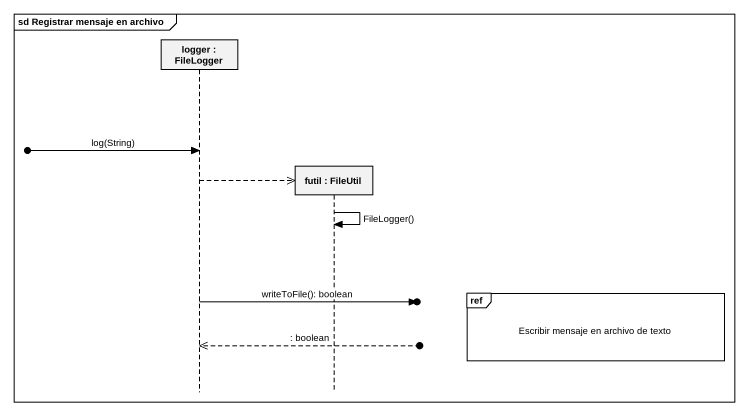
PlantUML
@startuml
mainframe sd Registrar mensaje en archivo
hide footbox
participant "logger : FileLogger" as logger
participant "futil : FileUtil" as futil

[o-> logger : log(String)
logger -->> futil **
futil -> futil : FileLogger()
ref over futil : Escribir mensaje en archivo de texto
logger ->o] : writeToFile(): boolean
logger <<--o] : : boolean
@enduml
